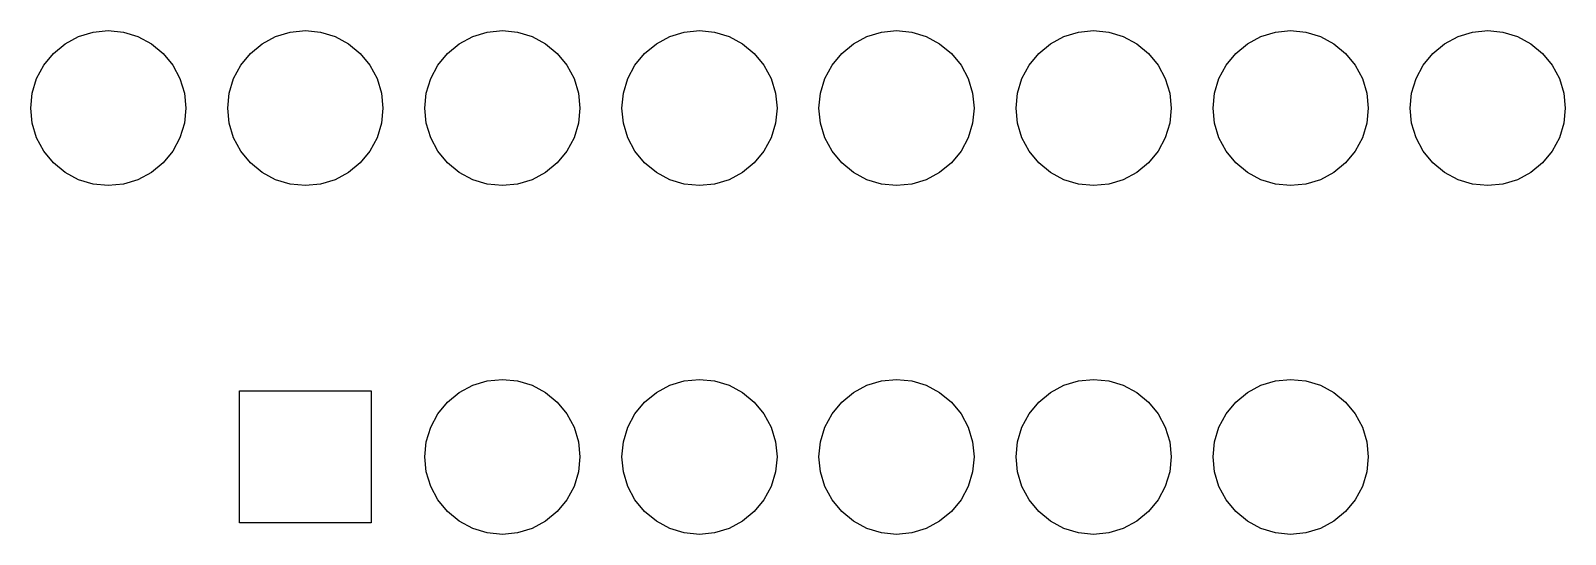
# Model space of a CAD drawing. Extents: x 62 to 248, y -139 to -64.
# Drawn here: x 111.92 to 131.7, y -139 to -132.5 of the extents above; entities that cross this region are included whole.
import ezdxf

# ---------------------------------------------------------------- set-up
doc = ezdxf.new("R2010")
doc.units = 0
doc.layers.add('BLACK', color=7, linetype='CONTINUOUS')

msp = doc.modelspace()

# ---------------------------------------------------------------- linework, layer by layer
at = {"layer": 'BLACK', "linetype": 'CONTINUOUS'}
for p, q in [((112.537317, -132.57612), (112.72491, -132.519215)), ((112.72491, -132.519215), (112.92, -132.5)), ((112.92, -132.5), (113.11509, -132.519215)), ((113.11509, -132.519215), (113.302683, -132.57612)), ((115.077317, -132.57612), (115.26491, -132.519215)), ((115.26491, -132.519215), (115.46, -132.5)), ((115.46, -132.5), (115.65509, -132.519215)), ((115.65509, -132.519215), (115.842683, -132.57612)), ((117.617317, -132.57612), (117.80491, -132.519215)), ((117.80491, -132.519215), (118, -132.5)), ((118, -132.5), (118.19509, -132.519215)), ((118.19509, -132.519215), (118.382683, -132.57612)), ((120.157317, -132.57612), (120.34491, -132.519215)), ((120.34491, -132.519215), (120.54, -132.5)), ((120.54, -132.5), (120.73509, -132.519215)), ((120.73509, -132.519215), (120.922683, -132.57612)), ((122.697317, -132.57612), (122.88491, -132.519215)), ((122.88491, -132.519215), (123.08, -132.5)), ((123.08, -132.5), (123.27509, -132.519215)), ((123.27509, -132.519215), (123.462683, -132.57612)), ((125.237317, -132.57612), (125.42491, -132.519215)), ((125.42491, -132.519215), (125.62, -132.5)), ((125.62, -132.5), (125.81509, -132.519215)), ((125.81509, -132.519215), (126.002683, -132.57612)), ((127.777317, -132.57612), (127.96491, -132.519215)), ((127.96491, -132.519215), (128.16, -132.5)), ((128.16, -132.5), (128.35509, -132.519215)), ((128.35509, -132.519215), (128.542683, -132.57612)), ((130.317317, -132.57612), (130.50491, -132.519215)), ((130.50491, -132.519215), (130.7, -132.5)), ((130.7, -132.5), (130.89509, -132.519215)), ((130.89509, -132.519215), (131.082683, -132.57612)), ((112.212893, -132.792893), (112.36443, -132.66853)), ((112.36443, -132.66853), (112.537317, -132.57612)), ((113.302683, -132.57612), (113.47557, -132.66853)), ((113.47557, -132.66853), (113.627107, -132.792893)), ((114.752893, -132.792893), (114.90443, -132.66853)), ((114.90443, -132.66853), (115.077317, -132.57612)), ((115.842683, -132.57612), (116.01557, -132.66853)), ((116.01557, -132.66853), (116.167107, -132.792893)), ((117.292893, -132.792893), (117.44443, -132.66853)), ((117.44443, -132.66853), (117.617317, -132.57612)), ((118.382683, -132.57612), (118.55557, -132.66853)), ((118.55557, -132.66853), (118.707107, -132.792893)), ((119.832893, -132.792893), (119.98443, -132.66853)), ((119.98443, -132.66853), (120.157317, -132.57612)), ((120.922683, -132.57612), (121.09557, -132.66853)), ((121.09557, -132.66853), (121.247107, -132.792893)), ((122.372893, -132.792893), (122.52443, -132.66853)), ((122.52443, -132.66853), (122.697317, -132.57612)), ((123.462683, -132.57612), (123.63557, -132.66853)), ((123.63557, -132.66853), (123.787107, -132.792893)), ((124.912893, -132.792893), (125.06443, -132.66853)), ((125.06443, -132.66853), (125.237317, -132.57612)), ((126.002683, -132.57612), (126.17557, -132.66853)), ((126.17557, -132.66853), (126.327107, -132.792893)), ((127.452893, -132.792893), (127.60443, -132.66853)), ((127.60443, -132.66853), (127.777317, -132.57612)), ((128.542683, -132.57612), (128.71557, -132.66853)), ((128.71557, -132.66853), (128.867107, -132.792893)), ((129.992893, -132.792893), (130.14443, -132.66853)), ((130.14443, -132.66853), (130.317317, -132.57612)), ((131.082683, -132.57612), (131.25557, -132.66853)), ((131.25557, -132.66853), (131.407107, -132.792893)), ((112.08853, -132.94443), (112.212893, -132.792893)), ((113.627107, -132.792893), (113.75147, -132.94443)), ((114.62853, -132.94443), (114.752893, -132.792893)), ((116.167107, -132.792893), (116.29147, -132.94443)), ((117.16853, -132.94443), (117.292893, -132.792893)), ((118.707107, -132.792893), (118.83147, -132.94443)), ((119.70853, -132.94443), (119.832893, -132.792893)), ((121.247107, -132.792893), (121.37147, -132.94443)), ((122.24853, -132.94443), (122.372893, -132.792893)), ((123.787107, -132.792893), (123.91147, -132.94443)), ((124.78853, -132.94443), (124.912893, -132.792893)), ((126.327107, -132.792893), (126.45147, -132.94443)), ((127.32853, -132.94443), (127.452893, -132.792893)), ((128.867107, -132.792893), (128.99147, -132.94443)), ((129.86853, -132.94443), (129.992893, -132.792893)), ((131.407107, -132.792893), (131.53147, -132.94443)), ((111.939215, -133.30491), (111.99612, -133.117317)), ((111.99612, -133.117317), (112.08853, -132.94443)), ((113.75147, -132.94443), (113.84388, -133.117317)), ((113.84388, -133.117317), (113.900785, -133.30491)), ((114.479215, -133.30491), (114.53612, -133.117317)), ((114.53612, -133.117317), (114.62853, -132.94443)), ((116.29147, -132.94443), (116.38388, -133.117317)), ((116.38388, -133.117317), (116.440785, -133.30491)), ((117.019215, -133.30491), (117.07612, -133.117317)), ((117.07612, -133.117317), (117.16853, -132.94443)), ((118.83147, -132.94443), (118.92388, -133.117317)), ((118.92388, -133.117317), (118.980785, -133.30491)), ((119.559215, -133.30491), (119.61612, -133.117317)), ((119.61612, -133.117317), (119.70853, -132.94443)), ((121.37147, -132.94443), (121.46388, -133.117317)), ((121.46388, -133.117317), (121.520785, -133.30491)), ((122.099215, -133.30491), (122.15612, -133.117317)), ((122.15612, -133.117317), (122.24853, -132.94443)), ((123.91147, -132.94443), (124.00388, -133.117317)), ((124.00388, -133.117317), (124.060785, -133.30491)), ((124.639215, -133.30491), (124.69612, -133.117317)), ((124.69612, -133.117317), (124.78853, -132.94443)), ((126.45147, -132.94443), (126.54388, -133.117317)), ((126.54388, -133.117317), (126.600785, -133.30491)), ((127.179215, -133.30491), (127.23612, -133.117317)), ((127.23612, -133.117317), (127.32853, -132.94443)), ((128.99147, -132.94443), (129.08388, -133.117317)), ((129.08388, -133.117317), (129.140785, -133.30491)), ((129.719215, -133.30491), (129.77612, -133.117317)), ((129.77612, -133.117317), (129.86853, -132.94443)), ((131.53147, -132.94443), (131.62388, -133.117317)), ((131.62388, -133.117317), (131.680785, -133.30491)), ((111.92, -133.5), (111.939215, -133.30491)), ((113.900785, -133.30491), (113.92, -133.5)), ((114.46, -133.5), (114.479215, -133.30491)), ((116.440785, -133.30491), (116.46, -133.5)), ((117, -133.5), (117.019215, -133.30491)), ((118.980785, -133.30491), (119, -133.5)), ((119.54, -133.5), (119.559215, -133.30491)), ((121.520785, -133.30491), (121.54, -133.5)), ((122.08, -133.5), (122.099215, -133.30491)), ((124.060785, -133.30491), (124.08, -133.5)), ((124.62, -133.5), (124.639215, -133.30491)), ((126.600785, -133.30491), (126.62, -133.5)), ((127.16, -133.5), (127.179215, -133.30491)), ((129.140785, -133.30491), (129.16, -133.5)), ((129.7, -133.5), (129.719215, -133.30491)), ((131.680785, -133.30491), (131.7, -133.5)), ((111.939215, -133.69509), (111.92, -133.5)), ((113.92, -133.5), (113.900785, -133.69509)), ((114.479215, -133.69509), (114.46, -133.5)), ((116.46, -133.5), (116.440785, -133.69509)), ((117.019215, -133.69509), (117, -133.5)), ((119, -133.5), (118.980785, -133.69509)), ((119.559215, -133.69509), (119.54, -133.5)), ((121.54, -133.5), (121.520785, -133.69509)), ((122.099215, -133.69509), (122.08, -133.5)), ((124.08, -133.5), (124.060785, -133.69509)), ((124.639215, -133.69509), (124.62, -133.5)), ((126.62, -133.5), (126.600785, -133.69509)), ((127.179215, -133.69509), (127.16, -133.5)), ((129.16, -133.5), (129.140785, -133.69509)), ((129.719215, -133.69509), (129.7, -133.5)), ((131.7, -133.5), (131.680785, -133.69509)), ((111.99612, -133.882683), (111.939215, -133.69509)), ((113.900785, -133.69509), (113.84388, -133.882683)), ((114.53612, -133.882683), (114.479215, -133.69509)), ((116.440785, -133.69509), (116.38388, -133.882683)), ((117.07612, -133.882683), (117.019215, -133.69509)), ((118.980785, -133.69509), (118.92388, -133.882683)), ((119.61612, -133.882683), (119.559215, -133.69509)), ((121.520785, -133.69509), (121.46388, -133.882683)), ((122.15612, -133.882683), (122.099215, -133.69509)), ((124.060785, -133.69509), (124.00388, -133.882683)), ((124.69612, -133.882683), (124.639215, -133.69509)), ((126.600785, -133.69509), (126.54388, -133.882683)), ((127.23612, -133.882683), (127.179215, -133.69509)), ((129.140785, -133.69509), (129.08388, -133.882683)), ((129.77612, -133.882683), (129.719215, -133.69509)), ((131.680785, -133.69509), (131.62388, -133.882683)), ((112.08853, -134.05557), (111.99612, -133.882683)), ((113.84388, -133.882683), (113.75147, -134.05557)), ((114.62853, -134.05557), (114.53612, -133.882683)), ((116.38388, -133.882683), (116.29147, -134.05557)), ((117.16853, -134.05557), (117.07612, -133.882683)), ((118.92388, -133.882683), (118.83147, -134.05557)), ((119.70853, -134.05557), (119.61612, -133.882683)), ((121.46388, -133.882683), (121.37147, -134.05557)), ((122.24853, -134.05557), (122.15612, -133.882683)), ((124.00388, -133.882683), (123.91147, -134.05557)), ((124.78853, -134.05557), (124.69612, -133.882683)), ((126.54388, -133.882683), (126.45147, -134.05557)), ((127.32853, -134.05557), (127.23612, -133.882683)), ((129.08388, -133.882683), (128.99147, -134.05557)), ((129.86853, -134.05557), (129.77612, -133.882683)), ((131.62388, -133.882683), (131.53147, -134.05557)), ((112.212893, -134.207107), (112.08853, -134.05557)), ((113.75147, -134.05557), (113.627107, -134.207107)), ((114.752893, -134.207107), (114.62853, -134.05557)), ((116.29147, -134.05557), (116.167107, -134.207107)), ((117.292893, -134.207107), (117.16853, -134.05557)), ((118.83147, -134.05557), (118.707107, -134.207107)), ((119.832893, -134.207107), (119.70853, -134.05557)), ((121.37147, -134.05557), (121.247107, -134.207107)), ((122.372893, -134.207107), (122.24853, -134.05557)), ((123.91147, -134.05557), (123.787107, -134.207107)), ((124.912893, -134.207107), (124.78853, -134.05557)), ((126.45147, -134.05557), (126.327107, -134.207107)), ((127.452893, -134.207107), (127.32853, -134.05557)), ((128.99147, -134.05557), (128.867107, -134.207107)), ((129.992893, -134.207107), (129.86853, -134.05557)), ((131.53147, -134.05557), (131.407107, -134.207107)), ((112.36443, -134.33147), (112.212893, -134.207107)), ((113.627107, -134.207107), (113.47557, -134.33147)), ((114.90443, -134.33147), (114.752893, -134.207107)), ((116.167107, -134.207107), (116.01557, -134.33147)), ((117.44443, -134.33147), (117.292893, -134.207107)), ((118.707107, -134.207107), (118.55557, -134.33147)), ((119.98443, -134.33147), (119.832893, -134.207107)), ((121.247107, -134.207107), (121.09557, -134.33147)), ((122.52443, -134.33147), (122.372893, -134.207107)), ((123.787107, -134.207107), (123.63557, -134.33147)), ((125.06443, -134.33147), (124.912893, -134.207107)), ((126.327107, -134.207107), (126.17557, -134.33147)), ((127.60443, -134.33147), (127.452893, -134.207107)), ((128.867107, -134.207107), (128.71557, -134.33147)), ((130.14443, -134.33147), (129.992893, -134.207107)), ((131.407107, -134.207107), (131.25557, -134.33147)), ((112.537317, -134.42388), (112.36443, -134.33147)), ((112.72491, -134.480785), (112.537317, -134.42388)), ((112.92, -134.5), (112.72491, -134.480785)), ((113.11509, -134.480785), (112.92, -134.5)), ((113.302683, -134.42388), (113.11509, -134.480785)), ((113.47557, -134.33147), (113.302683, -134.42388)), ((115.077317, -134.42388), (114.90443, -134.33147)), ((115.26491, -134.480785), (115.077317, -134.42388)), ((115.46, -134.5), (115.26491, -134.480785)), ((115.65509, -134.480785), (115.46, -134.5)), ((115.842683, -134.42388), (115.65509, -134.480785)), ((116.01557, -134.33147), (115.842683, -134.42388)), ((117.617317, -134.42388), (117.44443, -134.33147)), ((117.80491, -134.480785), (117.617317, -134.42388)), ((118, -134.5), (117.80491, -134.480785)), ((118.19509, -134.480785), (118, -134.5)), ((118.382683, -134.42388), (118.19509, -134.480785)), ((118.55557, -134.33147), (118.382683, -134.42388)), ((120.157317, -134.42388), (119.98443, -134.33147)), ((120.34491, -134.480785), (120.157317, -134.42388)), ((120.54, -134.5), (120.34491, -134.480785)), ((120.73509, -134.480785), (120.54, -134.5)), ((120.922683, -134.42388), (120.73509, -134.480785)), ((121.09557, -134.33147), (120.922683, -134.42388)), ((122.697317, -134.42388), (122.52443, -134.33147)), ((122.88491, -134.480785), (122.697317, -134.42388)), ((123.08, -134.5), (122.88491, -134.480785)), ((123.27509, -134.480785), (123.08, -134.5)), ((123.462683, -134.42388), (123.27509, -134.480785)), ((123.63557, -134.33147), (123.462683, -134.42388)), ((125.237317, -134.42388), (125.06443, -134.33147)), ((125.42491, -134.480785), (125.237317, -134.42388)), ((125.62, -134.5), (125.42491, -134.480785)), ((125.81509, -134.480785), (125.62, -134.5)), ((126.002683, -134.42388), (125.81509, -134.480785)), ((126.17557, -134.33147), (126.002683, -134.42388)), ((127.777317, -134.42388), (127.60443, -134.33147)), ((127.96491, -134.480785), (127.777317, -134.42388)), ((128.16, -134.5), (127.96491, -134.480785)), ((128.35509, -134.480785), (128.16, -134.5)), ((128.542683, -134.42388), (128.35509, -134.480785)), ((128.71557, -134.33147), (128.542683, -134.42388)), ((130.317317, -134.42388), (130.14443, -134.33147)), ((130.50491, -134.480785), (130.317317, -134.42388)), ((130.7, -134.5), (130.50491, -134.480785)), ((130.89509, -134.480785), (130.7, -134.5)), ((131.082683, -134.42388), (130.89509, -134.480785)), ((131.25557, -134.33147), (131.082683, -134.42388)), ((117.617317, -137.07612), (117.80491, -137.019215)), ((117.80491, -137.019215), (118, -137)), ((118, -137), (118.19509, -137.019215)), ((118.19509, -137.019215), (118.382683, -137.07612)), ((120.157317, -137.07612), (120.34491, -137.019215)), ((120.34491, -137.019215), (120.54, -137)), ((120.54, -137), (120.73509, -137.019215)), ((120.73509, -137.019215), (120.922683, -137.07612)), ((122.697317, -137.07612), (122.88491, -137.019215)), ((122.88491, -137.019215), (123.08, -137)), ((123.08, -137), (123.27509, -137.019215)), ((123.27509, -137.019215), (123.462683, -137.07612)), ((125.237317, -137.07612), (125.42491, -137.019215)), ((125.42491, -137.019215), (125.62, -137)), ((125.62, -137), (125.81509, -137.019215)), ((125.81509, -137.019215), (126.002683, -137.07612)), ((127.777317, -137.07612), (127.96491, -137.019215)), ((127.96491, -137.019215), (128.16, -137)), ((128.16, -137), (128.35509, -137.019215)), ((128.35509, -137.019215), (128.542683, -137.07612)), ((114.61, -138.85), (114.61, -137.15)), ((114.61, -137.15), (116.31, -137.15)), ((116.31, -137.15), (116.31, -138.85)), ((117.292893, -137.292893), (117.44443, -137.16853)), ((117.44443, -137.16853), (117.617317, -137.07612)), ((118.382683, -137.07612), (118.55557, -137.16853)), ((118.55557, -137.16853), (118.707107, -137.292893)), ((119.832893, -137.292893), (119.98443, -137.16853)), ((119.98443, -137.16853), (120.157317, -137.07612)), ((120.922683, -137.07612), (121.09557, -137.16853)), ((121.09557, -137.16853), (121.247107, -137.292893)), ((122.372893, -137.292893), (122.52443, -137.16853)), ((122.52443, -137.16853), (122.697317, -137.07612)), ((123.462683, -137.07612), (123.63557, -137.16853)), ((123.63557, -137.16853), (123.787107, -137.292893)), ((124.912893, -137.292893), (125.06443, -137.16853)), ((125.06443, -137.16853), (125.237317, -137.07612)), ((126.002683, -137.07612), (126.17557, -137.16853)), ((126.17557, -137.16853), (126.327107, -137.292893)), ((127.452893, -137.292893), (127.60443, -137.16853)), ((127.60443, -137.16853), (127.777317, -137.07612)), ((128.542683, -137.07612), (128.71557, -137.16853)), ((128.71557, -137.16853), (128.867107, -137.292893)), ((117.07612, -137.617317), (117.16853, -137.44443)), ((117.16853, -137.44443), (117.292893, -137.292893)), ((118.707107, -137.292893), (118.83147, -137.44443)), ((118.83147, -137.44443), (118.92388, -137.617317)), ((119.61612, -137.617317), (119.70853, -137.44443)), ((119.70853, -137.44443), (119.832893, -137.292893)), ((121.247107, -137.292893), (121.37147, -137.44443)), ((121.37147, -137.44443), (121.46388, -137.617317)), ((122.15612, -137.617317), (122.24853, -137.44443)), ((122.24853, -137.44443), (122.372893, -137.292893)), ((123.787107, -137.292893), (123.91147, -137.44443)), ((123.91147, -137.44443), (124.00388, -137.617317)), ((124.69612, -137.617317), (124.78853, -137.44443)), ((124.78853, -137.44443), (124.912893, -137.292893)), ((126.327107, -137.292893), (126.45147, -137.44443)), ((126.45147, -137.44443), (126.54388, -137.617317)), ((127.23612, -137.617317), (127.32853, -137.44443)), ((127.32853, -137.44443), (127.452893, -137.292893)), ((128.867107, -137.292893), (128.99147, -137.44443)), ((128.99147, -137.44443), (129.08388, -137.617317)), ((117.019215, -137.80491), (117.07612, -137.617317)), ((118.92388, -137.617317), (118.980785, -137.80491)), ((119.559215, -137.80491), (119.61612, -137.617317)), ((121.46388, -137.617317), (121.520785, -137.80491)), ((122.099215, -137.80491), (122.15612, -137.617317)), ((124.00388, -137.617317), (124.060785, -137.80491)), ((124.639215, -137.80491), (124.69612, -137.617317)), ((126.54388, -137.617317), (126.600785, -137.80491)), ((127.179215, -137.80491), (127.23612, -137.617317)), ((129.08388, -137.617317), (129.140785, -137.80491)), ((117, -138), (117.019215, -137.80491)), ((118.980785, -137.80491), (119, -138)), ((119.54, -138), (119.559215, -137.80491)), ((121.520785, -137.80491), (121.54, -138)), ((122.08, -138), (122.099215, -137.80491)), ((124.060785, -137.80491), (124.08, -138)), ((124.62, -138), (124.639215, -137.80491)), ((126.600785, -137.80491), (126.62, -138)), ((127.16, -138), (127.179215, -137.80491)), ((129.140785, -137.80491), (129.16, -138)), ((117.019215, -138.19509), (117, -138)), ((119, -138), (118.980785, -138.19509)), ((119.559215, -138.19509), (119.54, -138)), ((121.54, -138), (121.520785, -138.19509)), ((122.099215, -138.19509), (122.08, -138)), ((124.08, -138), (124.060785, -138.19509)), ((124.639215, -138.19509), (124.62, -138)), ((126.62, -138), (126.600785, -138.19509)), ((127.179215, -138.19509), (127.16, -138)), ((129.16, -138), (129.140785, -138.19509)), ((117.07612, -138.382683), (117.019215, -138.19509)), ((118.980785, -138.19509), (118.92388, -138.382683)), ((119.61612, -138.382683), (119.559215, -138.19509)), ((121.520785, -138.19509), (121.46388, -138.382683)), ((122.15612, -138.382683), (122.099215, -138.19509)), ((124.060785, -138.19509), (124.00388, -138.382683)), ((124.69612, -138.382683), (124.639215, -138.19509)), ((126.600785, -138.19509), (126.54388, -138.382683)), ((127.23612, -138.382683), (127.179215, -138.19509)), ((129.140785, -138.19509), (129.08388, -138.382683)), ((117.16853, -138.55557), (117.07612, -138.382683)), ((118.92388, -138.382683), (118.83147, -138.55557)), ((119.70853, -138.55557), (119.61612, -138.382683)), ((121.46388, -138.382683), (121.37147, -138.55557)), ((122.24853, -138.55557), (122.15612, -138.382683)), ((124.00388, -138.382683), (123.91147, -138.55557)), ((124.78853, -138.55557), (124.69612, -138.382683)), ((126.54388, -138.382683), (126.45147, -138.55557)), ((127.32853, -138.55557), (127.23612, -138.382683)), ((129.08388, -138.382683), (128.99147, -138.55557)), ((117.292893, -138.707107), (117.16853, -138.55557)), ((118.83147, -138.55557), (118.707107, -138.707107)), ((119.832893, -138.707107), (119.70853, -138.55557)), ((121.37147, -138.55557), (121.247107, -138.707107)), ((122.372893, -138.707107), (122.24853, -138.55557)), ((123.91147, -138.55557), (123.787107, -138.707107)), ((124.912893, -138.707107), (124.78853, -138.55557)), ((126.45147, -138.55557), (126.327107, -138.707107)), ((127.452893, -138.707107), (127.32853, -138.55557)), ((128.99147, -138.55557), (128.867107, -138.707107)), ((116.31, -138.85), (114.61, -138.85)), ((117.44443, -138.83147), (117.292893, -138.707107)), ((117.617317, -138.92388), (117.44443, -138.83147)), ((118.55557, -138.83147), (118.382683, -138.92388)), ((118.707107, -138.707107), (118.55557, -138.83147)), ((119.98443, -138.83147), (119.832893, -138.707107)), ((120.157317, -138.92388), (119.98443, -138.83147)), ((121.09557, -138.83147), (120.922683, -138.92388)), ((121.247107, -138.707107), (121.09557, -138.83147)), ((122.52443, -138.83147), (122.372893, -138.707107)), ((122.697317, -138.92388), (122.52443, -138.83147)), ((123.63557, -138.83147), (123.462683, -138.92388)), ((123.787107, -138.707107), (123.63557, -138.83147)), ((125.06443, -138.83147), (124.912893, -138.707107)), ((125.237317, -138.92388), (125.06443, -138.83147)), ((126.17557, -138.83147), (126.002683, -138.92388)), ((126.327107, -138.707107), (126.17557, -138.83147)), ((127.60443, -138.83147), (127.452893, -138.707107)), ((127.777317, -138.92388), (127.60443, -138.83147)), ((128.71557, -138.83147), (128.542683, -138.92388)), ((128.867107, -138.707107), (128.71557, -138.83147)), ((117.80491, -138.980785), (117.617317, -138.92388)), ((118, -139), (117.80491, -138.980785)), ((118.19509, -138.980785), (118, -139)), ((118.382683, -138.92388), (118.19509, -138.980785)), ((120.34491, -138.980785), (120.157317, -138.92388)), ((120.54, -139), (120.34491, -138.980785)), ((120.73509, -138.980785), (120.54, -139)), ((120.922683, -138.92388), (120.73509, -138.980785)), ((122.88491, -138.980785), (122.697317, -138.92388)), ((123.08, -139), (122.88491, -138.980785)), ((123.27509, -138.980785), (123.08, -139)), ((123.462683, -138.92388), (123.27509, -138.980785)), ((125.42491, -138.980785), (125.237317, -138.92388)), ((125.62, -139), (125.42491, -138.980785)), ((125.81509, -138.980785), (125.62, -139)), ((126.002683, -138.92388), (125.81509, -138.980785)), ((127.96491, -138.980785), (127.777317, -138.92388)), ((128.16, -139), (127.96491, -138.980785)), ((128.35509, -138.980785), (128.16, -139)), ((128.542683, -138.92388), (128.35509, -138.980785))]:
    msp.add_line(p, q, dxfattribs=at)

doc.saveas('drawing.dxf')
